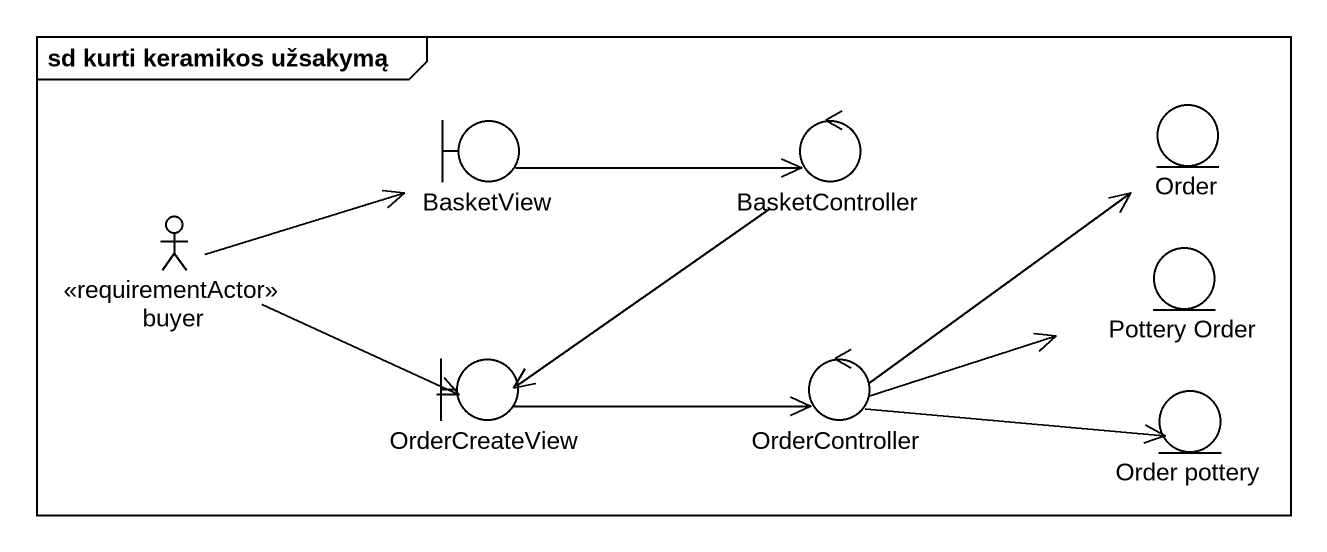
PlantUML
@startuml
mainframe sd kurti keramikos užsakymą
boundary BasketView
control BasketController
entity Order
actor buyer <<requirementActor>>
entity "Pottery Order" as Pottery_Order
boundary OrderCreateView
control OrderController
entity "Order pottery" as Order_pottery
BasketView -right-> BasketController
BasketController --> OrderCreateView
buyer -right-> BasketView
buyer -right-> OrderCreateView
OrderCreateView -right-> OrderController
OrderController -up-> Order
OrderController -right-> Pottery_Order
OrderController -right-> Order_pottery
@enduml
